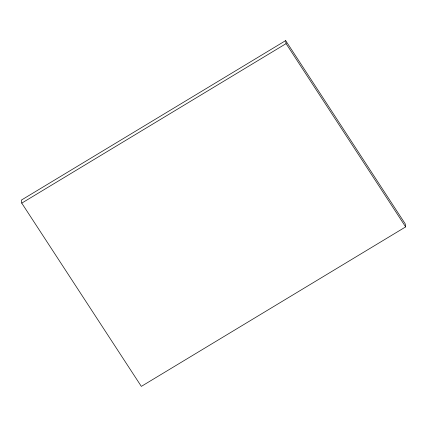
<?xml version="1.0" encoding="UTF-8"?>
<svg xmlns="http://www.w3.org/2000/svg" width="427" height="427" viewBox="0 0 427 427"><rect width="100%" height="100%" fill="white"/><g stroke="black" fill="none" stroke-linecap="round" stroke-linejoin="round"><path stroke-width="0.64" d="M285.668 40.608L21.35 200.108L21.761 203.129L141.332 386.392L405.65 226.892L405.239 223.871L285.668 40.608L286.079 43.623L405.65 226.892M21.761 203.129L286.079 43.623"/></g></svg>
